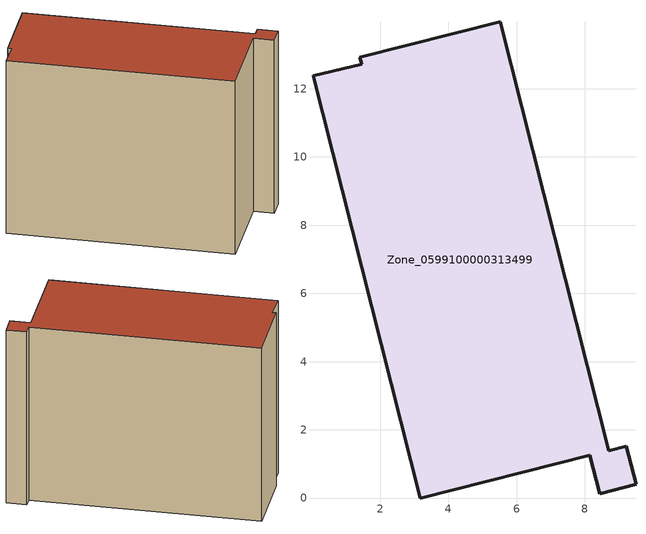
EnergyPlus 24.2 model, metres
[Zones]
Zone_0599100000313499
 floor ground (C_G): 1.46,12.71 1.4,12.92 5.52,13.96 8.7,1.39 9.21,1.52 9.5,0.4 8.44,0.12 8.15,1.25 3.17,0 0.05,12.38 z0
 wall outside (C_F): 8.44,0.12 9.5,0.4 9.21,1.52 8.7,1.39 5.52,13.96 1.4,12.92 1.46,12.71 0.05,12.38 3.17,0 8.15,1.25 8.44,0.12 z0:10.66
 roof outside (C_R): 0.05,12.38 3.17,0 8.15,1.25 8.44,0.12 9.5,0.4 9.21,1.52 8.7,1.39 5.52,13.96 1.4,12.92 1.46,12.71 z10.66
[BUILDING]
Pand.0599100000313499: North Axis=0; Terrain=City; Loads Convergence Tolerance Value=0.04; Temperature Convergence Tolerance Value=0.4; Solar Distribution=FullExterior; Maximum Number of Warmup Days=25; Minimum Number of Warmup Days=1
[Site:Location]
Rotterdam.The.Hague.AP_ZH_NLD Design_Conditions: Latitude=51.96; Longitude=4.45; Time Zone=1; Elevation=-4.5
[SITE:GROUNDTEMPERATURE:BUILDINGSURFACE]
18, 18, 18, 18, 18, 18, 18, 18, 18, 18, 18, 18
[MATERIAL] Thermal Absorptance=0.9; Solar Absorptance=0.7; Visible Absorptance=0.7
Name | Roughness | Thickness | Conductivity | Density | Specific Heat
G.TI.1992-2005 | MediumSmooth | 0.15 | 0.06 | 540 | 1210
F.TI.1992-2005 | Rough | 0.3 | 0.12 | 1920 | 840
R.TI.1992-2005 | MediumRough | 0.2 | 0.08 | 1500 | 1000
[CONSTRUCTION]
C_G: G.TI.1992-2005
C_F: F.TI.1992-2005
C_R: R.TI.1992-2005
[ZONE]
Zone_0599100000313499: Type=1; Multiplier=1; Ceiling Height=Autocalculate; Volume=Autocalculate; Floor Area=autocalculate; Part of Total Floor Area=Yes
[ZONEINFILTRATION:DESIGNFLOWRATE]
Infil_Zone_0599100000313499: Zone or ZoneList or Space or SpaceList=Zone_0599100000313499; Schedule=AlwaysOn; Design Flow Rate Calculation Method=Flow/Area; Flow Rate per Floor Area=0.0015; Constant Term Coefficient=1; Temperature Term Coefficient=0; Velocity Term Coefficient=0; Velocity Squared Term Coefficient=0
[HVACTEMPLATE:ZONE:IDEALLOADSAIRSYSTEM]
Zone_0599100000313499: Maximum Heating Supply Air Temperature=50; Minimum Cooling Supply Air Temperature=13; Maximum Heating Supply Air Humidity Ratio=0.0156; Minimum Cooling Supply Air Humidity Ratio=0.0077; Heating Limit=NoLimit; Cooling Limit=NoLimit; Dehumidification Control Type=ConstantSensibleHeatRatio; Cooling Sensible Heat Ratio=0.7; Dehumidification Setpoint=60; Humidification Control Type=None; Humidification Setpoint=30; Outdoor Air Method=None; Outdoor Air Flow Rate per Person=0.00944; Outdoor Air Flow Rate per Zone Floor Area=0; Outdoor Air Flow Rate per Zone=0; Demand Controlled Ventilation Type=None; Outdoor Air Economizer Type=NoEconomizer; Heat Recovery Type=None; Sensible Heat Recovery Effectiveness=0.7; Latent Heat Recovery Effectiveness=0.65
[ZONECONTROL:THERMOSTAT]
ThermostatControl_Zone_0599100000313499: Zone or ZoneList=Zone_0599100000313499; Control Type Schedule=DualSetpointControlType; Control 1=Thermostat_Zone_0599100000313499; Temperature Difference Between Cutout And Setpoint=0
[THERMOSTATSETPOINT:DUALSETPOINT]
Thermostat_Zone_0599100000313499: Heating Setpoint Temperature Schedule=HeatingSetpoint_Zone_0599100000313499; Cooling Setpoint Temperature Schedule=CoolingSetpoint_Zone_0599100000313499
[SCHEDULE:COMPACT]
HeatingSetpoint_Zone_0599100000313499: Through: 12/31, For: AllDays, Until: 24:00, 21
CoolingSetpoint_Zone_0599100000313499: Through: 12/31, For: AllDays, Until: 24:00, 24
DualSetpointControlType: Through: 12/31, For: AllDays, Until: 24:00, 4
AlwaysOn: Through: 12/31, For: AllDays, Until: 24:00, 1
